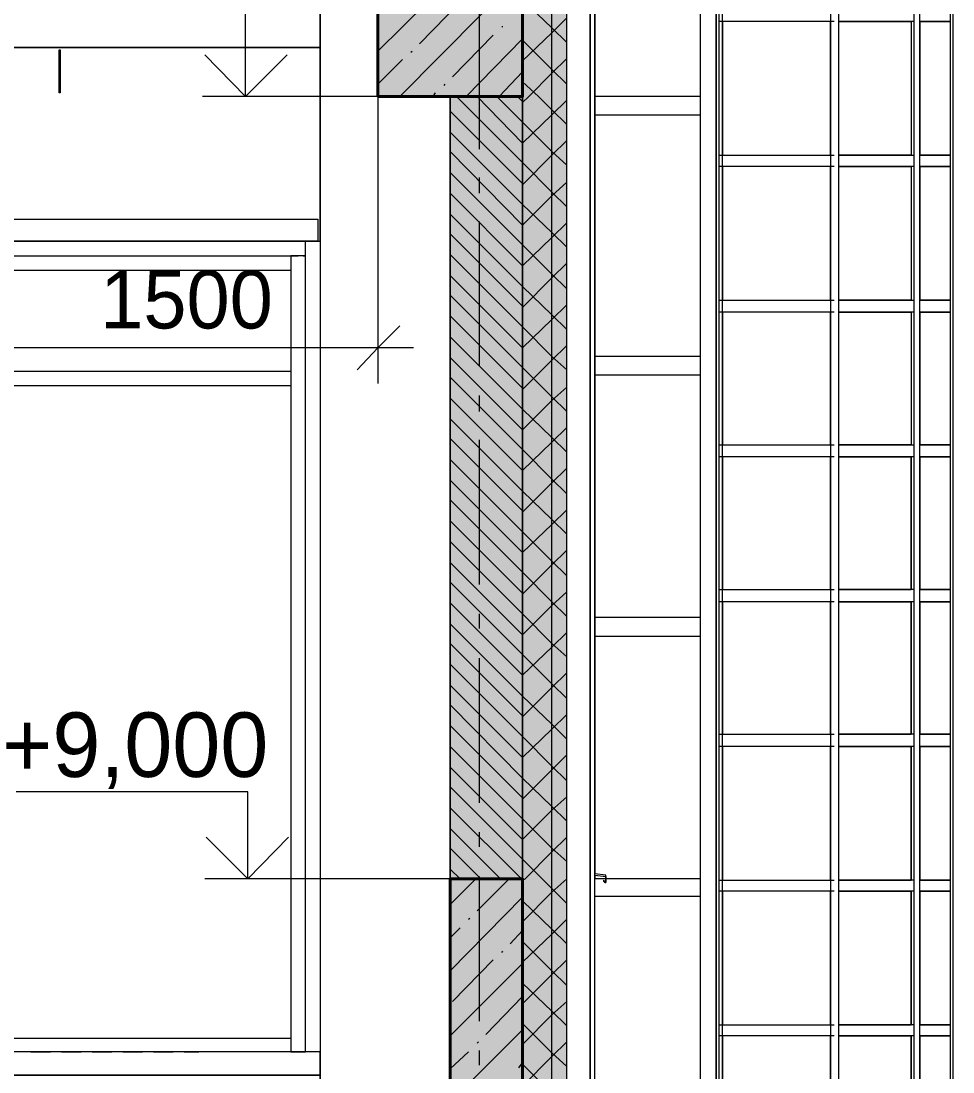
# Model space of a CAD drawing. Header units: millimetres. Extents: x -135211 to 49383, y -8033 to 228499.
# Drawn here: x -79130 to -75913, y 56987 to 60614 of the extents above; entities that cross this region are included whole.
import ezdxf

# ---------------------------------------------------------------- set-up
doc = ezdxf.new("R2010")
doc.units = ezdxf.units.MM
doc.layers.add('PDF _Геометрия', color=7, linetype='Continuous', true_color=0x1d1d1d)
doc.layers.add('PDF _Сплошная заливка', color=7, linetype='Continuous', true_color=0xffffff)
doc.layers.add('PDF _Текст', color=7, linetype='Continuous')

msp = doc.modelspace()

# ---------------------------------------------------------------- linework, layer by layer
at = {"layer": 'PDF _Геометрия', "color": 7, "lineweight": 9}
for points in [[(-76785.04246408159, 63960.57540164325), (-76730.01255610614, 63960.57540164325), (-76721.54641641761, 63960.57540164325), (-76721.54641641761, 54359.97299484752), (-76730.01255610614, 54359.97299484752), (-76785.04246408159, 54359.97299484752), (-76785.04246408159, 63295.98343609345)], [(-76708.84720688479, 56112.46391037373), (-76708.84720688479, 63960.57540164325)], [(-76336.33706058937, 63960.57540164325), (-76336.33706058937, 56112.46391037373)], [(-76306.70557167951, 56112.46391037373), (-76306.70557167951, 63960.57540164325)], [(-76048.48831117927, 63960.57540164325), (-76048.48831117927, 56112.46391037373)], [(-76027.32296195795, 56112.46391037373), (-76027.32296195795, 63960.57540164325)], [(-77297.2439152378, 54444.63439173285), (-77297.2439152378, 56154.79460881638), (-77297.2439152378, 57653.30133368662), (-77297.2439152378, 60353.99989432845), (-77297.2439152378, 62373.17421004343)], [(-77246.4470771066, 54444.63439173285), (-77246.4470771066, 56154.79460881638), (-77246.4470771066, 57653.30133368662), (-77246.4470771066, 60353.99989432845), (-77246.4470771066, 62373.17421004343)], [(-76785.04246408159, 61192.14772349316), (-77149.08647068849, 61192.14772349316), (-77149.08647068849, 60353.99989432845), (-77149.08647068849, 57670.23361306369), (-77149.08647068849, 58491.44916285133), (-76785.04246408159, 58491.44916285133)], [(-77775.58080763987, 59486.22057625389), (-79396.84655799383, 59486.22057625389), (-82897.59531920198, 59486.22057625389), (-83397.0975608254, 59486.22057625389), (-86097.79612146723, 59486.22057625389), (-86097.79612146723, 60933.93046299292), (-87244.95804926337, 60933.93046299292)], [(-82846.79848107079, 57056.43848564509), (-82846.79848107079, 59380.39383014723), (-82846.79848107079, 59778.30239550825), (-82846.79848107079, 59854.49765270505), (-82889.12917951345, 59854.49765270505), (-78097.2941158041, 59854.49765270505), (-78097.2941158041, 60523.32268809911), (-82897.59531920198, 60523.32268809911), (-78097.2941158041, 60523.32268809911), (-78097.2941158041, 60933.93046299292)], [(-77898.33983312361, 60933.93046299292), (-78097.2941158041, 60933.93046299292), (-78097.2941158041, 52857.23320013301), (-78148.09095393532, 52857.23320013301), (-78148.09095393532, 55181.18854463516), (-78148.09095393532, 55604.49552906178), (-78198.8877920665, 55604.49552906178), (-78198.8877920665, 55181.18854463516), (-78198.8877920665, 52857.23320013301)], [(-77546.99503604951, 60171.97789102501), (-77546.99503604951, 60671.48013264842)], [(-77534.29582651671, 60353.99989432845), (-77978.76816016466, 60353.99989432845), (-78355.51137630435, 60353.99989432845), (-78355.51137630435, 60654.54785327135), (-79155.56157687066, 60654.54785327135)], [(-75921.49621585128, 60612.21715482868), (-75921.49621585128, 60650.31478342709)], [(-76323.63785105658, 60612.21715482868), (-76721.54641641761, 60612.21715482868)], [(-76048.48831117927, 60612.21715482868), (-76065.42059055634, 60612.21715482868), (-76120.4504985318, 60612.21715482868), (-76183.94654619579, 60612.21715482868), (-76251.67566370405, 60612.21715482868), (-76306.70557167951, 60612.21715482868), (-76251.67566370405, 60612.21715482868), (-76183.94654619579, 60612.21715482868), (-76120.4504985318, 60612.21715482868), (-76065.42059055634, 60612.21715482868), (-76056.95445086781, 60612.21715482868), (-76056.95445086781, 60150.81254180367)], [(-76056.95445086781, 60612.21715482868), (-76056.95445086781, 60150.81254180367), (-76069.6536604006, 60150.81254180367), (-76128.91663822034, 60150.81254180367), (-76188.17961604006, 60150.81254180367), (-76255.9087335483, 60150.81254180367), (-76306.70557167951, 60150.81254180367), (-76255.9087335483, 60150.81254180367), (-76188.17961604006, 60150.81254180367), (-76128.91663822034, 60150.81254180367), (-76069.6536604006, 60150.81254180367), (-76056.95445086781, 60150.81254180367), (-76065.42059055634, 60150.81254180367), (-76120.4504985318, 60150.81254180367), (-76183.94654619579, 60150.81254180367), (-76251.67566370405, 60150.81254180367), (-76306.70557167951, 60150.81254180367), (-76251.67566370405, 60150.81254180367), (-76183.94654619579, 60150.81254180367), (-76120.4504985318, 60150.81254180367), (-76065.42059055634, 60150.81254180367), (-76048.48831117927, 60150.81254180367)], [(-76306.70557167951, 60150.81254180367), (-76306.70557167951, 60612.21715482868)], [(-76027.32296195795, 60612.21715482868), (-76027.32296195795, 60150.81254180367)], [(-78203.12086191076, 60353.99989432845), (-78503.66882085367, 60353.99989432845)], [(-77898.33983312361, 60353.99989432845), (-77898.33983312361, 59486.22057625389), (-77898.33983312361, 59363.46155077016)], [(-77648.5887123119, 57653.30133368662), (-77648.5887123119, 60353.99989432845)], [(-76785.04246408159, 60353.99989432845), (-77149.08647068849, 60353.99989432845)], [(-76785.04246408159, 59456.58908734401), (-77149.08647068849, 59456.58908734401), (-77149.08647068849, 60290.50384666445), (-76785.04246408159, 60290.50384666445)], [(-76721.54641641761, 60150.81254180367), (-76323.63785105658, 60150.81254180367)], [(-75921.49621585128, 60112.71491320528), (-75921.49621585128, 60150.81254180367)], [(-76323.63785105658, 60112.71491320528), (-76721.54641641761, 60112.71491320528)], [(-76048.48831117927, 60112.71491320528), (-76065.42059055634, 60112.71491320528), (-76120.4504985318, 60112.71491320528), (-76183.94654619579, 60112.71491320528), (-76251.67566370405, 60112.71491320528), (-76306.70557167951, 60112.71491320528), (-76251.67566370405, 60112.71491320528), (-76183.94654619579, 60112.71491320528), (-76120.4504985318, 60112.71491320528), (-76065.42059055634, 60112.71491320528), (-76056.95445086781, 60112.71491320528), (-76056.95445086781, 59651.31030018026)], [(-76056.95445086781, 60112.71491320528), (-76056.95445086781, 59651.31030018026), (-76069.6536604006, 59651.31030018026), (-76128.91663822034, 59651.31030018026), (-76188.17961604006, 59651.31030018026), (-76255.9087335483, 59651.31030018026), (-76306.70557167951, 59651.31030018026), (-76255.9087335483, 59651.31030018026), (-76188.17961604006, 59651.31030018026), (-76128.91663822034, 59651.31030018026), (-76069.6536604006, 59651.31030018026), (-76056.95445086781, 59651.31030018026), (-76065.42059055634, 59651.31030018026), (-76120.4504985318, 59651.31030018026), (-76183.94654619579, 59651.31030018026), (-76251.67566370405, 59651.31030018026), (-76306.70557167951, 59651.31030018026), (-76251.67566370405, 59651.31030018026), (-76183.94654619579, 59651.31030018026), (-76120.4504985318, 59651.31030018026), (-76065.42059055634, 59651.31030018026), (-76048.48831117927, 59651.31030018026)], [(-76306.70557167951, 59651.31030018026), (-76306.70557167951, 60112.71491320528)], [(-76027.32296195795, 60112.71491320528), (-76027.32296195795, 59651.31030018026)], [(-77546.99503604951, 60019.58737663143), (-77546.99503604951, 60074.61728460689)], [(-77546.99503604951, 59422.72452858989), (-77546.99503604951, 59922.2267702133)], [(-78173.4893730009, 59854.49765270505), (-80273.09201575693, 59854.49765270505), (-81547.24603888106, 59854.49765270505), (-82821.40006200518, 59854.49765270505), (-82846.79848107079, 59854.49765270505), (-82846.79848107079, 59803.70081457384), (-82821.40006200518, 59803.70081457384), (-81547.24603888106, 59803.70081457384), (-80273.09201575693, 59803.70081457384), (-78173.4893730009, 59803.70081457384)], [(-78156.55709362384, 59803.70081457384), (-78148.09095393532, 59803.70081457384)], [(-76721.54641641761, 59651.31030018026), (-76323.63785105658, 59651.31030018026)], [(-75921.49621585128, 59608.9796017376), (-75921.49621585128, 59651.31030018026)], [(-76323.63785105658, 59608.9796017376), (-76721.54641641761, 59608.9796017376)], [(-76048.48831117927, 59608.9796017376), (-76065.42059055634, 59608.9796017376), (-76120.4504985318, 59608.9796017376), (-76183.94654619579, 59608.9796017376), (-76251.67566370405, 59608.9796017376), (-76306.70557167951, 59608.9796017376), (-76251.67566370405, 59608.9796017376), (-76183.94654619579, 59608.9796017376), (-76120.4504985318, 59608.9796017376), (-76065.42059055634, 59608.9796017376), (-76056.95445086781, 59608.9796017376), (-76056.95445086781, 59151.80805855686)], [(-76056.95445086781, 59608.9796017376), (-76056.95445086781, 59151.80805855686), (-76069.6536604006, 59151.80805855686), (-76128.91663822034, 59151.80805855686), (-76188.17961604006, 59151.80805855686), (-76255.9087335483, 59151.80805855686), (-76306.70557167951, 59151.80805855686), (-76255.9087335483, 59151.80805855686), (-76188.17961604006, 59151.80805855686), (-76128.91663822034, 59151.80805855686), (-76069.6536604006, 59151.80805855686), (-76056.95445086781, 59151.80805855686), (-76065.42059055634, 59151.80805855686), (-76120.4504985318, 59151.80805855686), (-76183.94654619579, 59151.80805855686), (-76251.67566370405, 59151.80805855686), (-76306.70557167951, 59151.80805855686), (-76251.67566370405, 59151.80805855686), (-76183.94654619579, 59151.80805855686), (-76120.4504985318, 59151.80805855686), (-76065.42059055634, 59151.80805855686), (-76048.48831117927, 59151.80805855686)], [(-76306.70557167951, 59151.80805855686), (-76306.70557167951, 59608.9796017376)], [(-76027.32296195795, 59608.9796017376), (-76027.32296195795, 59151.80805855686)], [(-76785.04246408159, 58554.94521051531), (-77149.08647068849, 58554.94521051531), (-77149.08647068849, 59393.09303968002), (-76785.04246408159, 59393.09303968002)], [(-77546.99503604951, 59266.10094435204), (-77546.99503604951, 59321.1308523275)], [(-77546.99503604951, 58669.2380963105), (-77546.99503604951, 59168.74033793392)], [(-76721.54641641761, 59151.80805855686), (-76323.63785105658, 59151.80805855686)], [(-75921.49621585128, 59109.47736011419), (-75921.49621585128, 59151.80805855686)], [(-76323.63785105658, 59109.47736011419), (-76721.54641641761, 59109.47736011419)], [(-76048.48831117927, 59109.47736011419), (-76065.42059055634, 59109.47736011419), (-76120.4504985318, 59109.47736011419), (-76183.94654619579, 59109.47736011419), (-76251.67566370405, 59109.47736011419), (-76306.70557167951, 59109.47736011419), (-76251.67566370405, 59109.47736011419), (-76183.94654619579, 59109.47736011419), (-76120.4504985318, 59109.47736011419), (-76065.42059055634, 59109.47736011419), (-76056.95445086781, 59109.47736011419), (-76056.95445086781, 58652.30581693345), (-76056.95445086781, 59109.47736011419)], [(-76048.48831117927, 58652.30581693345), (-76065.42059055634, 58652.30581693345), (-76120.4504985318, 58652.30581693345), (-76183.94654619579, 58652.30581693345), (-76251.67566370405, 58652.30581693345), (-76306.70557167951, 58652.30581693345), (-76306.70557167951, 59109.47736011419)], [(-76027.32296195795, 59109.47736011419), (-76027.32296195795, 58652.30581693345)], [(-76721.54641641761, 58652.30581693345), (-76323.63785105658, 58652.30581693345)], [(-76056.95445086781, 58652.30581693345), (-76069.6536604006, 58652.30581693345), (-76128.91663822034, 58652.30581693345), (-76188.17961604006, 58652.30581693345), (-76255.9087335483, 58652.30581693345), (-76306.70557167951, 58652.30581693345)], [(-75921.49621585128, 58609.97511849077), (-75921.49621585128, 58652.30581693345)], [(-76323.63785105658, 58609.97511849077), (-76721.54641641761, 58609.97511849077)], [(-76048.48831117927, 58152.80357531003), (-76065.42059055634, 58152.80357531003), (-76120.4504985318, 58152.80357531003), (-76183.94654619579, 58152.80357531003), (-76251.67566370405, 58152.80357531003), (-76306.70557167951, 58152.80357531003), (-76306.70557167951, 58609.97511849077), (-76255.9087335483, 58609.97511849077), (-76188.17961604006, 58609.97511849077), (-76128.91663822034, 58609.97511849077), (-76069.6536604006, 58609.97511849077), (-76056.95445086781, 58609.97511849077), (-76056.95445086781, 58152.80357531003), (-76056.95445086781, 58609.97511849077), (-76069.6536604006, 58609.97511849077), (-76128.91663822034, 58609.97511849077), (-76188.17961604006, 58609.97511849077), (-76255.9087335483, 58609.97511849077), (-76306.70557167951, 58609.97511849077), (-76251.67566370405, 58609.97511849077), (-76183.94654619579, 58609.97511849077), (-76120.4504985318, 58609.97511849077), (-76065.42059055634, 58609.97511849077), (-76056.95445086781, 58609.97511849077)], [(-76048.48831117927, 58609.97511849077), (-76065.42059055634, 58609.97511849077), (-76120.4504985318, 58609.97511849077), (-76183.94654619579, 58609.97511849077), (-76251.67566370405, 58609.97511849077), (-76306.70557167951, 58609.97511849077)], [(-76027.32296195795, 58609.97511849077), (-76027.32296195795, 58152.80357531003)], [(-77546.99503604951, 58516.84758191692), (-77546.99503604951, 58567.64442004811)], [(-77546.99503604951, 57915.75166403112), (-77546.99503604951, 58415.25390565453)], [(-76721.54641641761, 58152.80357531003), (-76323.63785105658, 58152.80357531003)], [(-76056.95445086781, 58152.80357531003), (-76069.6536604006, 58152.80357531003), (-76128.91663822034, 58152.80357531003), (-76188.17961604006, 58152.80357531003), (-76255.9087335483, 58152.80357531003), (-76306.70557167951, 58152.80357531003)], [(-75921.49621585128, 58110.47287686736), (-75921.49621585128, 58152.80357531003)], [(-76323.63785105658, 58110.47287686736), (-76721.54641641761, 58110.47287686736)], [(-76048.48831117927, 57649.06826384235), (-76065.42059055634, 57649.06826384235), (-76120.4504985318, 57649.06826384235), (-76183.94654619579, 57649.06826384235), (-76251.67566370405, 57649.06826384235), (-76306.70557167951, 57649.06826384235), (-76306.70557167951, 58110.47287686736), (-76255.9087335483, 58110.47287686736), (-76188.17961604006, 58110.47287686736), (-76128.91663822034, 58110.47287686736), (-76069.6536604006, 58110.47287686736), (-76056.95445086781, 58110.47287686736), (-76056.95445086781, 57649.06826384235), (-76056.95445086781, 58110.47287686736), (-76069.6536604006, 58110.47287686736), (-76128.91663822034, 58110.47287686736), (-76188.17961604006, 58110.47287686736), (-76255.9087335483, 58110.47287686736), (-76306.70557167951, 58110.47287686736), (-76251.67566370405, 58110.47287686736), (-76183.94654619579, 58110.47287686736), (-76120.4504985318, 58110.47287686736), (-76065.42059055634, 58110.47287686736), (-76056.95445086781, 58110.47287686736)], [(-76048.48831117927, 58110.47287686736), (-76065.42059055634, 58110.47287686736), (-76120.4504985318, 58110.47287686736), (-76183.94654619579, 58110.47287686736), (-76251.67566370405, 58110.47287686736), (-76306.70557167951, 58110.47287686736)], [(-76027.32296195795, 58110.47287686736), (-76027.32296195795, 57649.06826384235)], [(-77538.52889636098, 57653.30133368662), (-78211.5870015993, 57653.30133368662), (-78347.04523661581, 57653.30133368662), (-78347.04523661581, 57953.84929262952), (-79147.09543718213, 57953.84929262952)], [(-77546.99503604951, 57763.36114963753), (-77546.99503604951, 57814.15798776874)], [(-78194.65472222223, 57653.30133368662), (-78495.20268116513, 57653.30133368662)], [(-77546.99503604951, 57162.26523175174), (-77546.99503604951, 57661.76747337516)], [(-77149.08647068849, 57666.00054321942), (-77110.9888420901, 57661.76747337516), (-77110.9888420901, 57640.60212415382), (-77110.9888420901, 57666.00054321942), (-77149.08647068849, 57670.23361306369)], [(-76785.04246408159, 57653.30133368662), (-77110.9888420901, 57653.30133368662), (-77149.08647068849, 57653.30133368662)], [(-76721.54641641761, 57649.06826384235), (-76323.63785105658, 57649.06826384235)], [(-76056.95445086781, 57649.06826384235), (-76069.6536604006, 57649.06826384235), (-76128.91663822034, 57649.06826384235), (-76188.17961604006, 57649.06826384235), (-76255.9087335483, 57649.06826384235), (-76306.70557167951, 57649.06826384235)], [(-75921.49621585128, 57610.97063524396), (-75921.49621585128, 57649.06826384235)], [(-76323.63785105658, 57610.97063524396), (-76721.54641641761, 57610.97063524396)], [(-76048.48831117927, 57149.56602221895), (-76065.42059055634, 57149.56602221895), (-76120.4504985318, 57149.56602221895), (-76183.94654619579, 57149.56602221895), (-76251.67566370405, 57149.56602221895), (-76306.70557167951, 57149.56602221895), (-76306.70557167951, 57610.97063524396), (-76255.9087335483, 57610.97063524396), (-76188.17961604006, 57610.97063524396), (-76128.91663822034, 57610.97063524396), (-76069.6536604006, 57610.97063524396), (-76056.95445086781, 57610.97063524396), (-76056.95445086781, 57149.56602221895), (-76056.95445086781, 57610.97063524396), (-76069.6536604006, 57610.97063524396), (-76128.91663822034, 57610.97063524396), (-76188.17961604006, 57610.97063524396), (-76255.9087335483, 57610.97063524396), (-76306.70557167951, 57610.97063524396), (-76251.67566370405, 57610.97063524396), (-76183.94654619579, 57610.97063524396), (-76120.4504985318, 57610.97063524396), (-76065.42059055634, 57610.97063524396), (-76056.95445086781, 57610.97063524396)], [(-76048.48831117927, 57610.97063524396), (-76065.42059055634, 57610.97063524396), (-76120.4504985318, 57610.97063524396), (-76183.94654619579, 57610.97063524396), (-76251.67566370405, 57610.97063524396), (-76306.70557167951, 57610.97063524396)], [(-76027.32296195795, 57610.97063524396), (-76027.32296195795, 57149.56602221895)], [(-76785.04246408159, 56755.89052670219), (-77149.08647068849, 56755.89052670219), (-77149.08647068849, 57594.03835586689), (-76785.04246408159, 57594.03835586689)], [(-76721.54641641761, 57149.56602221895), (-76323.63785105658, 57149.56602221895)], [(-76056.95445086781, 57149.56602221895), (-76069.6536604006, 57149.56602221895), (-76128.91663822034, 57149.56602221895), (-76188.17961604006, 57149.56602221895), (-76255.9087335483, 57149.56602221895), (-76306.70557167951, 57149.56602221895)], [(-75921.49621585128, 57111.46839362055), (-75921.49621585128, 57149.56602221895)], [(-76323.63785105658, 57111.46839362055), (-76721.54641641761, 57111.46839362055)], [(-76048.48831117927, 56650.06378059553), (-76065.42059055634, 56650.06378059553), (-76120.4504985318, 56650.06378059553), (-76183.94654619579, 56650.06378059553), (-76251.67566370405, 56650.06378059553), (-76306.70557167951, 56650.06378059553), (-76306.70557167951, 57111.46839362055), (-76255.9087335483, 57111.46839362055), (-76188.17961604006, 57111.46839362055), (-76128.91663822034, 57111.46839362055), (-76069.6536604006, 57111.46839362055), (-76056.95445086781, 57111.46839362055), (-76056.95445086781, 56650.06378059553), (-76056.95445086781, 57111.46839362055), (-76069.6536604006, 57111.46839362055), (-76128.91663822034, 57111.46839362055), (-76188.17961604006, 57111.46839362055), (-76255.9087335483, 57111.46839362055), (-76306.70557167951, 57111.46839362055), (-76251.67566370405, 57111.46839362055), (-76183.94654619579, 57111.46839362055), (-76120.4504985318, 57111.46839362055), (-76065.42059055634, 57111.46839362055), (-76056.95445086781, 57111.46839362055)], [(-76048.48831117927, 57111.46839362055), (-76065.42059055634, 57111.46839362055), (-76120.4504985318, 57111.46839362055), (-76183.94654619579, 57111.46839362055), (-76251.67566370405, 57111.46839362055), (-76306.70557167951, 57111.46839362055)], [(-76027.32296195795, 57111.46839362055), (-76027.32296195795, 56650.06378059553)], [(-82910.29452873478, 56976.01015860403), (-82884.89610966918, 56976.01015860403), (-82880.66303982491, 56967.54401891549), (-82897.59531920198, 56967.54401891549), (-82897.59531920198, 52857.23320013301), (-82897.59531920198, 56836.31885374324), (-82897.59531920198, 56324.11740258704), (-78097.2941158041, 56324.11740258704), (-78097.2941158041, 56976.01015860403), (-82876.42996998064, 56976.01015860403), (-78097.2941158041, 56976.01015860403), (-78097.2941158041, 57056.43848564509), (-82880.66303982491, 57056.43848564509), (-82829.86620169372, 57056.43848564509)], [(-79096.29859905093, 57056.43848564509), (-79028.56948154268, 57056.43848564509)], [(-78990.47185294429, 57056.43848564509), (-78922.74273543601, 57056.43848564509)], [(-78884.64510683762, 57056.43848564509), (-78816.91598932937, 57056.43848564509)], [(-78778.81836073098, 57056.43848564509), (-78711.08924322271, 57056.43848564509)], [(-78672.99161462432, 57056.43848564509), (-78605.26249711605, 57056.43848564509)], [(-78567.16486851766, 57056.43848564509), (-78516.36803038647, 57056.43848564509)], [(-77546.99503604951, 57009.87471735816), (-77546.99503604951, 57060.67155548935)]]:
    msp.add_lwpolyline(points, dxfattribs=at)
for points in [[(-76730.01255610614, 63960.57540164325), (-76730.01255610614, 54359.97299484752)], [(-75921.49621585128, 63960.57540164325), (-75913.03007616274, 63960.57540164325), (-75913.03007616274, 56112.46391037373), (-75921.49621585128, 56112.46391037373)], [(-75913.03007616274, 63960.57540164325), (-75913.03007616274, 56112.46391037373), (-75921.49621585128, 56112.46391037373), (-75921.49621585128, 63960.57540164325)], [(-77166.01875006554, 62474.76788630582), (-77166.01875006554, 54444.63439173285), (-77149.08647068849, 54444.63439173285), (-77149.08647068849, 62474.76788630582)], [(-77398.8375915002, 57653.30133368662), (-77398.8375915002, 56154.79460881638), (-77398.8375915002, 54656.28788394616), (-77398.8375915002, 56154.79460881638), (-77648.5887123119, 56154.79460881638), (-77648.5887123119, 54656.28788394616), (-77398.8375915002, 54656.28788394616), (-77398.8375915002, 54444.63439173285), (-77297.2439152378, 54444.63439173285), (-77246.4470771066, 54444.63439173285), (-77166.01875006554, 54444.63439173285), (-77166.01875006554, 56154.79460881638), (-77166.01875006554, 57653.30133368662), (-77166.01875006554, 60353.99989432845), (-77166.01875006554, 62373.17421004343), (-77246.4470771066, 62373.17421004343), (-77297.2439152378, 62373.17421004343), (-77398.8375915002, 62373.17421004343), (-77398.8375915002, 60353.99989432845)], [(-76708.84720688479, 60612.21715482868), (-76708.84720688479, 60150.81254180367), (-76336.33706058937, 60150.81254180367), (-76336.33706058937, 60612.21715482868)], [(-76306.70557167951, 60612.21715482868), (-76255.9087335483, 60612.21715482868), (-76188.17961604006, 60612.21715482868), (-76128.91663822034, 60612.21715482868), (-76069.6536604006, 60612.21715482868), (-76056.95445086781, 60612.21715482868), (-76069.6536604006, 60612.21715482868), (-76128.91663822034, 60612.21715482868), (-76188.17961604006, 60612.21715482868), (-76255.9087335483, 60612.21715482868)], [(-76027.32296195795, 60612.21715482868), (-76023.08989211367, 60612.21715482868), (-75984.99226351528, 60612.21715482868), (-75955.36077460542, 60612.21715482868), (-75938.42849522835, 60612.21715482868), (-75934.1954253841, 60612.21715482868), (-75938.42849522835, 60612.21715482868), (-75955.36077460542, 60612.21715482868), (-75984.99226351528, 60612.21715482868), (-76023.08989211367, 60612.21715482868)], [(-76027.32296195795, 60612.21715482868), (-76014.62375242515, 60612.21715482868), (-75976.52612382674, 60612.21715482868), (-75946.89463491688, 60612.21715482868), (-75929.96235553981, 60612.21715482868), (-75921.49621585128, 60612.21715482868), (-75929.96235553981, 60612.21715482868), (-75946.89463491688, 60612.21715482868), (-75976.52612382674, 60612.21715482868), (-76014.62375242515, 60612.21715482868)], [(-78994.70492278854, 60366.69910386125), (-78998.93799263281, 60366.69910386125), (-78998.93799263281, 60514.85654841057), (-78994.70492278854, 60514.85654841057)], [(-77398.8375915002, 60353.99989432845), (-77648.5887123119, 60353.99989432845), (-77648.5887123119, 57653.30133368662), (-77398.8375915002, 57653.30133368662)], [(-76027.32296195795, 60150.81254180367), (-76014.62375242515, 60150.81254180367), (-75976.52612382674, 60150.81254180367), (-75946.89463491688, 60150.81254180367), (-75929.96235553981, 60150.81254180367), (-75921.49621585128, 60150.81254180367), (-75929.96235553981, 60150.81254180367), (-75946.89463491688, 60150.81254180367), (-75976.52612382674, 60150.81254180367), (-76014.62375242515, 60150.81254180367)], [(-76027.32296195795, 60150.81254180367), (-76023.08989211367, 60150.81254180367), (-75984.99226351528, 60150.81254180367), (-75955.36077460542, 60150.81254180367), (-75938.42849522835, 60150.81254180367), (-75934.1954253841, 60150.81254180367), (-75938.42849522835, 60150.81254180367), (-75955.36077460542, 60150.81254180367), (-75984.99226351528, 60150.81254180367), (-76023.08989211367, 60150.81254180367)], [(-76708.84720688479, 60112.71491320528), (-76708.84720688479, 59651.31030018026), (-76336.33706058937, 59651.31030018026), (-76336.33706058937, 60112.71491320528)], [(-76306.70557167951, 60112.71491320528), (-76255.9087335483, 60112.71491320528), (-76188.17961604006, 60112.71491320528), (-76128.91663822034, 60112.71491320528), (-76069.6536604006, 60112.71491320528), (-76056.95445086781, 60112.71491320528), (-76069.6536604006, 60112.71491320528), (-76128.91663822034, 60112.71491320528), (-76188.17961604006, 60112.71491320528), (-76255.9087335483, 60112.71491320528)], [(-76027.32296195795, 60112.71491320528), (-76023.08989211367, 60112.71491320528), (-75984.99226351528, 60112.71491320528), (-75955.36077460542, 60112.71491320528), (-75938.42849522835, 60112.71491320528), (-75934.1954253841, 60112.71491320528), (-75938.42849522835, 60112.71491320528), (-75955.36077460542, 60112.71491320528), (-75984.99226351528, 60112.71491320528), (-76023.08989211367, 60112.71491320528)], [(-76027.32296195795, 60112.71491320528), (-76014.62375242515, 60112.71491320528), (-75976.52612382674, 60112.71491320528), (-75946.89463491688, 60112.71491320528), (-75929.96235553981, 60112.71491320528), (-75921.49621585128, 60112.71491320528), (-75929.96235553981, 60112.71491320528), (-75946.89463491688, 60112.71491320528), (-75976.52612382674, 60112.71491320528), (-76014.62375242515, 60112.71491320528)], [(-82884.89610966918, 59930.69290990184), (-78105.76025549264, 59930.69290990184), (-78105.76025549264, 59854.49765270505), (-82884.89610966918, 59854.49765270505)], [(-78148.09095393532, 59380.39383014723), (-78148.09095393532, 59778.30239550825), (-78148.09095393532, 59854.49765270505), (-78097.2941158041, 59854.49765270505), (-78097.2941158041, 59778.30239550825), (-78097.2941158041, 59380.39383014723), (-78097.2941158041, 57056.43848564509), (-78148.09095393532, 57056.43848564509), (-78148.09095393532, 59380.39383014723), (-78148.09095393532, 59803.70081457384), (-78198.8877920665, 59803.70081457384), (-78198.8877920665, 59380.39383014723), (-78198.8877920665, 57056.43848564509), (-78148.09095393532, 57056.43848564509)], [(-78198.8877920665, 59752.90397644265), (-80247.69359669134, 59752.90397644265), (-80247.69359669134, 59803.70081457384), (-78198.8877920665, 59803.70081457384)], [(-76027.32296195795, 59651.31030018026), (-76014.62375242515, 59651.31030018026), (-75976.52612382674, 59651.31030018026), (-75946.89463491688, 59651.31030018026), (-75929.96235553981, 59651.31030018026), (-75921.49621585128, 59651.31030018026), (-75929.96235553981, 59651.31030018026), (-75946.89463491688, 59651.31030018026), (-75976.52612382674, 59651.31030018026), (-76014.62375242515, 59651.31030018026)], [(-76027.32296195795, 59651.31030018026), (-76023.08989211367, 59651.31030018026), (-75984.99226351528, 59651.31030018026), (-75955.36077460542, 59651.31030018026), (-75938.42849522835, 59651.31030018026), (-75934.1954253841, 59651.31030018026), (-75938.42849522835, 59651.31030018026), (-75955.36077460542, 59651.31030018026), (-75984.99226351528, 59651.31030018026), (-76023.08989211367, 59651.31030018026)], [(-76708.84720688479, 59608.9796017376), (-76708.84720688479, 59151.80805855686), (-76336.33706058937, 59151.80805855686), (-76336.33706058937, 59608.9796017376)], [(-76306.70557167951, 59608.9796017376), (-76255.9087335483, 59608.9796017376), (-76188.17961604006, 59608.9796017376), (-76128.91663822034, 59608.9796017376), (-76069.6536604006, 59608.9796017376), (-76056.95445086781, 59608.9796017376), (-76069.6536604006, 59608.9796017376), (-76128.91663822034, 59608.9796017376), (-76188.17961604006, 59608.9796017376), (-76255.9087335483, 59608.9796017376)], [(-76027.32296195795, 59608.9796017376), (-76023.08989211367, 59608.9796017376), (-75984.99226351528, 59608.9796017376), (-75955.36077460542, 59608.9796017376), (-75938.42849522835, 59608.9796017376), (-75934.1954253841, 59608.9796017376), (-75938.42849522835, 59608.9796017376), (-75955.36077460542, 59608.9796017376), (-75984.99226351528, 59608.9796017376), (-76023.08989211367, 59608.9796017376)], [(-76027.32296195795, 59608.9796017376), (-76014.62375242515, 59608.9796017376), (-75976.52612382674, 59608.9796017376), (-75946.89463491688, 59608.9796017376), (-75929.96235553981, 59608.9796017376), (-75921.49621585128, 59608.9796017376), (-75929.96235553981, 59608.9796017376), (-75946.89463491688, 59608.9796017376), (-75976.52612382674, 59608.9796017376), (-76014.62375242515, 59608.9796017376)], [(-78198.8877920665, 59354.99541108163), (-80247.69359669134, 59354.99541108163), (-80247.69359669134, 59405.79224921282), (-78198.8877920665, 59405.79224921282)], [(-76027.32296195795, 59151.80805855686), (-76014.62375242515, 59151.80805855686), (-75976.52612382674, 59151.80805855686), (-75946.89463491688, 59151.80805855686), (-75929.96235553981, 59151.80805855686), (-75921.49621585128, 59151.80805855686), (-75929.96235553981, 59151.80805855686), (-75946.89463491688, 59151.80805855686), (-75976.52612382674, 59151.80805855686), (-76014.62375242515, 59151.80805855686)], [(-76027.32296195795, 59151.80805855686), (-76023.08989211367, 59151.80805855686), (-75984.99226351528, 59151.80805855686), (-75955.36077460542, 59151.80805855686), (-75938.42849522835, 59151.80805855686), (-75934.1954253841, 59151.80805855686), (-75938.42849522835, 59151.80805855686), (-75955.36077460542, 59151.80805855686), (-75984.99226351528, 59151.80805855686), (-76023.08989211367, 59151.80805855686)], [(-76336.33706058937, 58652.30581693345), (-76336.33706058937, 59109.47736011419), (-76708.84720688479, 59109.47736011419), (-76708.84720688479, 58652.30581693345)], [(-76306.70557167951, 59109.47736011419), (-76255.9087335483, 59109.47736011419), (-76188.17961604006, 59109.47736011419), (-76128.91663822034, 59109.47736011419), (-76069.6536604006, 59109.47736011419), (-76056.95445086781, 59109.47736011419), (-76069.6536604006, 59109.47736011419), (-76128.91663822034, 59109.47736011419), (-76188.17961604006, 59109.47736011419), (-76255.9087335483, 59109.47736011419)], [(-76027.32296195795, 59109.47736011419), (-76023.08989211367, 59109.47736011419), (-75984.99226351528, 59109.47736011419), (-75955.36077460542, 59109.47736011419), (-75938.42849522835, 59109.47736011419), (-75934.1954253841, 59109.47736011419), (-75938.42849522835, 59109.47736011419), (-75955.36077460542, 59109.47736011419), (-75984.99226351528, 59109.47736011419), (-76023.08989211367, 59109.47736011419)], [(-76027.32296195795, 59109.47736011419), (-76014.62375242515, 59109.47736011419), (-75976.52612382674, 59109.47736011419), (-75946.89463491688, 59109.47736011419), (-75929.96235553981, 59109.47736011419), (-75921.49621585128, 59109.47736011419), (-75929.96235553981, 59109.47736011419), (-75946.89463491688, 59109.47736011419), (-75976.52612382674, 59109.47736011419), (-76014.62375242515, 59109.47736011419)], [(-76056.95445086781, 58652.30581693345), (-76065.42059055634, 58652.30581693345), (-76120.4504985318, 58652.30581693345), (-76183.94654619579, 58652.30581693345), (-76251.67566370405, 58652.30581693345), (-76306.70557167951, 58652.30581693345), (-76255.9087335483, 58652.30581693345), (-76188.17961604006, 58652.30581693345), (-76128.91663822034, 58652.30581693345), (-76069.6536604006, 58652.30581693345)], [(-76027.32296195795, 58652.30581693345), (-76014.62375242515, 58652.30581693345), (-75976.52612382674, 58652.30581693345), (-75946.89463491688, 58652.30581693345), (-75929.96235553981, 58652.30581693345), (-75921.49621585128, 58652.30581693345), (-75929.96235553981, 58652.30581693345), (-75946.89463491688, 58652.30581693345), (-75976.52612382674, 58652.30581693345), (-76014.62375242515, 58652.30581693345)], [(-76027.32296195795, 58652.30581693345), (-76023.08989211367, 58652.30581693345), (-75984.99226351528, 58652.30581693345), (-75955.36077460542, 58652.30581693345), (-75938.42849522835, 58652.30581693345), (-75934.1954253841, 58652.30581693345), (-75938.42849522835, 58652.30581693345), (-75955.36077460542, 58652.30581693345), (-75984.99226351528, 58652.30581693345), (-76023.08989211367, 58652.30581693345)], [(-76336.33706058937, 58152.80357531003), (-76336.33706058937, 58609.97511849077), (-76708.84720688479, 58609.97511849077), (-76708.84720688479, 58152.80357531003)], [(-76027.32296195795, 58609.97511849077), (-76023.08989211367, 58609.97511849077), (-75984.99226351528, 58609.97511849077), (-75955.36077460542, 58609.97511849077), (-75938.42849522835, 58609.97511849077), (-75934.1954253841, 58609.97511849077), (-75938.42849522835, 58609.97511849077), (-75955.36077460542, 58609.97511849077), (-75984.99226351528, 58609.97511849077), (-76023.08989211367, 58609.97511849077)], [(-76027.32296195795, 58609.97511849077), (-76014.62375242515, 58609.97511849077), (-75976.52612382674, 58609.97511849077), (-75946.89463491688, 58609.97511849077), (-75929.96235553981, 58609.97511849077), (-75921.49621585128, 58609.97511849077), (-75929.96235553981, 58609.97511849077), (-75946.89463491688, 58609.97511849077), (-75976.52612382674, 58609.97511849077), (-76014.62375242515, 58609.97511849077)], [(-76056.95445086781, 58152.80357531003), (-76065.42059055634, 58152.80357531003), (-76120.4504985318, 58152.80357531003), (-76183.94654619579, 58152.80357531003), (-76251.67566370405, 58152.80357531003), (-76306.70557167951, 58152.80357531003), (-76255.9087335483, 58152.80357531003), (-76188.17961604006, 58152.80357531003), (-76128.91663822034, 58152.80357531003), (-76069.6536604006, 58152.80357531003)], [(-76027.32296195795, 58152.80357531003), (-76014.62375242515, 58152.80357531003), (-75976.52612382674, 58152.80357531003), (-75946.89463491688, 58152.80357531003), (-75929.96235553981, 58152.80357531003), (-75921.49621585128, 58152.80357531003), (-75929.96235553981, 58152.80357531003), (-75946.89463491688, 58152.80357531003), (-75976.52612382674, 58152.80357531003), (-76014.62375242515, 58152.80357531003)], [(-76027.32296195795, 58152.80357531003), (-76023.08989211367, 58152.80357531003), (-75984.99226351528, 58152.80357531003), (-75955.36077460542, 58152.80357531003), (-75938.42849522835, 58152.80357531003), (-75934.1954253841, 58152.80357531003), (-75938.42849522835, 58152.80357531003), (-75955.36077460542, 58152.80357531003), (-75984.99226351528, 58152.80357531003), (-76023.08989211367, 58152.80357531003)], [(-76336.33706058937, 57649.06826384235), (-76336.33706058937, 58110.47287686736), (-76708.84720688479, 58110.47287686736), (-76708.84720688479, 57649.06826384235)], [(-76027.32296195795, 58110.47287686736), (-76023.08989211367, 58110.47287686736), (-75984.99226351528, 58110.47287686736), (-75955.36077460542, 58110.47287686736), (-75938.42849522835, 58110.47287686736), (-75934.1954253841, 58110.47287686736), (-75938.42849522835, 58110.47287686736), (-75955.36077460542, 58110.47287686736), (-75984.99226351528, 58110.47287686736), (-76023.08989211367, 58110.47287686736)], [(-76027.32296195795, 58110.47287686736), (-76014.62375242515, 58110.47287686736), (-75976.52612382674, 58110.47287686736), (-75946.89463491688, 58110.47287686736), (-75929.96235553981, 58110.47287686736), (-75921.49621585128, 58110.47287686736), (-75929.96235553981, 58110.47287686736), (-75946.89463491688, 58110.47287686736), (-75976.52612382674, 58110.47287686736), (-76014.62375242515, 58110.47287686736)], [(-77149.08647068849, 57653.30133368662), (-77149.08647068849, 57666.00054321942)], [(-77119.45498177863, 57649.06826384235), (-77119.45498177863, 57644.83519399809), (-77115.22191193435, 57640.60212415382), (-77110.9888420901, 57640.60212415382)], [(-76056.95445086781, 57649.06826384235), (-76065.42059055634, 57649.06826384235), (-76120.4504985318, 57649.06826384235), (-76183.94654619579, 57649.06826384235), (-76251.67566370405, 57649.06826384235), (-76306.70557167951, 57649.06826384235), (-76255.9087335483, 57649.06826384235), (-76188.17961604006, 57649.06826384235), (-76128.91663822034, 57649.06826384235), (-76069.6536604006, 57649.06826384235)], [(-76027.32296195795, 57649.06826384235), (-76014.62375242515, 57649.06826384235), (-75976.52612382674, 57649.06826384235), (-75946.89463491688, 57649.06826384235), (-75929.96235553981, 57649.06826384235), (-75921.49621585128, 57649.06826384235), (-75929.96235553981, 57649.06826384235), (-75946.89463491688, 57649.06826384235), (-75976.52612382674, 57649.06826384235), (-76014.62375242515, 57649.06826384235)], [(-76027.32296195795, 57649.06826384235), (-76023.08989211367, 57649.06826384235), (-75984.99226351528, 57649.06826384235), (-75955.36077460542, 57649.06826384235), (-75938.42849522835, 57649.06826384235), (-75934.1954253841, 57649.06826384235), (-75938.42849522835, 57649.06826384235), (-75955.36077460542, 57649.06826384235), (-75984.99226351528, 57649.06826384235), (-76023.08989211367, 57649.06826384235)], [(-76336.33706058937, 57149.56602221895), (-76336.33706058937, 57610.97063524396), (-76708.84720688479, 57610.97063524396), (-76708.84720688479, 57149.56602221895)], [(-76027.32296195795, 57610.97063524396), (-76023.08989211367, 57610.97063524396), (-75984.99226351528, 57610.97063524396), (-75955.36077460542, 57610.97063524396), (-75938.42849522835, 57610.97063524396), (-75934.1954253841, 57610.97063524396), (-75938.42849522835, 57610.97063524396), (-75955.36077460542, 57610.97063524396), (-75984.99226351528, 57610.97063524396), (-76023.08989211367, 57610.97063524396)], [(-76027.32296195795, 57610.97063524396), (-76014.62375242515, 57610.97063524396), (-75976.52612382674, 57610.97063524396), (-75946.89463491688, 57610.97063524396), (-75929.96235553981, 57610.97063524396), (-75921.49621585128, 57610.97063524396), (-75929.96235553981, 57610.97063524396), (-75946.89463491688, 57610.97063524396), (-75976.52612382674, 57610.97063524396), (-76014.62375242515, 57610.97063524396)], [(-76056.95445086781, 57149.56602221895), (-76065.42059055634, 57149.56602221895), (-76120.4504985318, 57149.56602221895), (-76183.94654619579, 57149.56602221895), (-76251.67566370405, 57149.56602221895), (-76306.70557167951, 57149.56602221895), (-76255.9087335483, 57149.56602221895), (-76188.17961604006, 57149.56602221895), (-76128.91663822034, 57149.56602221895), (-76069.6536604006, 57149.56602221895)], [(-76027.32296195795, 57149.56602221895), (-76014.62375242515, 57149.56602221895), (-75976.52612382674, 57149.56602221895), (-75946.89463491688, 57149.56602221895), (-75929.96235553981, 57149.56602221895), (-75921.49621585128, 57149.56602221895), (-75929.96235553981, 57149.56602221895), (-75946.89463491688, 57149.56602221895), (-75976.52612382674, 57149.56602221895), (-76014.62375242515, 57149.56602221895)], [(-76027.32296195795, 57149.56602221895), (-76023.08989211367, 57149.56602221895), (-75984.99226351528, 57149.56602221895), (-75955.36077460542, 57149.56602221895), (-75938.42849522835, 57149.56602221895), (-75934.1954253841, 57149.56602221895), (-75938.42849522835, 57149.56602221895), (-75955.36077460542, 57149.56602221895), (-75984.99226351528, 57149.56602221895), (-76023.08989211367, 57149.56602221895)], [(-80247.69359669134, 57103.00225393202), (-78198.8877920665, 57103.00225393202), (-78198.8877920665, 57056.43848564509), (-80247.69359669134, 57056.43848564509)], [(-76336.33706058937, 56650.06378059553), (-76336.33706058937, 57111.46839362055), (-76708.84720688479, 57111.46839362055), (-76708.84720688479, 56650.06378059553)], [(-76027.32296195795, 57111.46839362055), (-76023.08989211367, 57111.46839362055), (-75984.99226351528, 57111.46839362055), (-75955.36077460542, 57111.46839362055), (-75938.42849522835, 57111.46839362055), (-75934.1954253841, 57111.46839362055), (-75938.42849522835, 57111.46839362055), (-75955.36077460542, 57111.46839362055), (-75984.99226351528, 57111.46839362055), (-76023.08989211367, 57111.46839362055)], [(-76027.32296195795, 57111.46839362055), (-76014.62375242515, 57111.46839362055), (-75976.52612382674, 57111.46839362055), (-75946.89463491688, 57111.46839362055), (-75929.96235553981, 57111.46839362055), (-75921.49621585128, 57111.46839362055), (-75929.96235553981, 57111.46839362055), (-75946.89463491688, 57111.46839362055), (-75976.52612382674, 57111.46839362055), (-76014.62375242515, 57111.46839362055)]]:
    msp.add_lwpolyline(points, close=True, dxfattribs=at)
at = {"layer": 'PDF _Геометрия', "color": 7, "lineweight": 40}
for points in [[(-77398.8375915002, 61175.2154441161), (-77398.8375915002, 62373.17421004343), (-77648.5887123119, 62373.17421004343), (-77648.5887123119, 61175.2154441161), (-79396.84655799383, 61175.2154441161), (-79396.84655799383, 60933.93046299292), (-77898.33983312361, 60933.93046299292), (-77898.33983312361, 60353.99989432845), (-77398.8375915002, 60353.99989432845), (-77398.8375915002, 60933.93046299292)], [(-77648.5887123119, 57653.30133368662), (-77648.5887123119, 56154.79460881638), (-77398.8375915002, 56154.79460881638), (-77398.8375915002, 57653.30133368662)]]:
    msp.add_lwpolyline(points, close=True, dxfattribs=at)
at = {"layer": 'PDF _Геометрия', "lineweight": 9}
for points in [[(-77898.33983312361, 60510.6234785663), (-77470.79977885271, 60933.93046299292), (-77398.8375915002, 61010.12572018972)], [(-77822.14457592681, 60353.99989432845), (-77398.8375915002, 60781.53994859933)], [(-77754.41545841855, 60536.02189763189), (-77614.72415355776, 60679.94627233696)], [(-77246.4470771066, 60540.25496747618), (-77297.2439152378, 60591.05180560736), (-77398.8375915002, 60688.41241202548)], [(-77398.8375915002, 60476.75891981218), (-77297.2439152378, 60574.11952623029), (-77246.4470771066, 60624.91636436148)], [(-77470.79977885271, 60595.28487545162), (-77466.56670900845, 60595.28487545162)], [(-77640.12257262337, 60421.7290118367), (-77500.43126776259, 60565.65338654177)], [(-77593.55880433644, 60353.99989432845), (-77398.8375915002, 60552.95417700896)], [(-77246.4470771066, 60396.33059277111), (-77297.2439152378, 60447.12743090231), (-77398.8375915002, 60548.7211071647)], [(-77898.33983312361, 60396.33059277111), (-77813.67843623828, 60480.99198965643)], [(-77784.0469473284, 60506.39040872204), (-77779.81387748415, 60510.6234785663)], [(-77398.8375915002, 60332.83454510713), (-77377.67224227886, 60353.99989432845), (-77297.2439152378, 60434.4282213695), (-77246.4470771066, 60485.2250595007)], [(-77479.26591854125, 60353.99989432845), (-77398.8375915002, 60438.66129121377)], [(-77246.4470771066, 60256.63928791033), (-77297.2439152378, 60307.43612604152), (-77343.80768352473, 60353.99989432845), (-77398.8375915002, 60404.79673245965)], [(-77707.85169013162, 60353.99989432845), (-77699.38555044308, 60366.69910386125)], [(-77669.75406153323, 60392.09752292684), (-77665.52099168896, 60396.33059277111)], [(-77246.4470771066, 59973.0236083445), (-77297.2439152378, 60023.82044647569), (-77398.8375915002, 60125.41412273808), (-77627.42336309057, 60353.99989432845)], [(-77246.4470771066, 60341.30068479566), (-77297.2439152378, 60290.50384666445), (-77398.8375915002, 60193.14324024633), (-77555.46117573805, 60353.99989432845)], [(-77246.4470771066, 60116.94798304955), (-77297.2439152378, 60163.51175133647), (-77398.8375915002, 60265.10542759886), (-77487.73205822978, 60353.99989432845)], [(-77398.8375915002, 60337.0676149514), (-77415.76987087727, 60353.99989432845)], [(-77398.8375915002, 60053.45193538555), (-77648.5887123119, 60303.20305619726)], [(-77246.4470771066, 59833.33230348372), (-77297.2439152378, 59884.12914161491), (-77398.8375915002, 59981.48974803303), (-77648.5887123119, 60231.24086884472)], [(-77398.8375915002, 60049.21886554128), (-77297.2439152378, 60150.81254180367), (-77246.4470771066, 60201.60937993487)], [(-77246.4470771066, 60057.68500522982), (-77297.2439152378, 60011.12123694289), (-77398.8375915002, 59909.5275606805), (-77648.5887123119, 60163.51175133647)], [(-77246.4470771066, 59689.40792877867), (-77297.2439152378, 59740.20476690986), (-77398.8375915002, 59841.79844317225), (-77648.5887123119, 60091.54956398394)], [(-77246.4470771066, 59917.99370036904), (-77297.2439152378, 59867.19686223784), (-77398.8375915002, 59769.83625581972), (-77648.5887123119, 60019.58737663143)], [(-77246.4470771066, 59549.71662391788), (-77297.2439152378, 59600.51346204906), (-77398.8375915002, 59697.87406846719), (-77648.5887123119, 59947.62518927889)], [(-77398.8375915002, 59630.14495095894), (-77648.5887123119, 59879.89607177064)], [(-77246.4470771066, 59410.02531905709), (-77297.2439152378, 59456.58908734401), (-77398.8375915002, 59558.1827636064), (-77648.5887123119, 59807.93388441811)], [(-77398.8375915002, 59625.91188111467), (-77297.2439152378, 59727.50555737706), (-77246.4470771066, 59778.30239550825)], [(-77246.4470771066, 59634.3780208032), (-77297.2439152378, 59583.58118267199), (-77398.8375915002, 59486.22057625389), (-77648.5887123119, 59735.97169706558)], [(-77246.4470771066, 59266.10094435204), (-77297.2439152378, 59316.89778248323), (-77398.8375915002, 59418.49145874562), (-77648.5887123119, 59668.24257955733)], [(-77398.8375915002, 59346.5292713931), (-77648.5887123119, 59596.2803922048)], [(-77246.4470771066, 59126.40963949126), (-77297.2439152378, 59177.20647762245), (-77398.8375915002, 59274.56708404057), (-77648.5887123119, 59524.31820485228)], [(-77398.8375915002, 59342.29620154884), (-77297.2439152378, 59443.88987781121), (-77246.4470771066, 59494.68671594242)], [(-77246.4470771066, 59350.76234123737), (-77297.2439152378, 59304.19857295043), (-77398.8375915002, 59202.60489668804), (-77648.5887123119, 59452.35601749975)], [(-77246.4470771066, 58982.48526478621), (-77297.2439152378, 59033.2821029174), (-77398.8375915002, 59134.87577917979), (-77648.5887123119, 59384.6268999915)], [(-77246.4470771066, 59211.07103637658), (-77297.2439152378, 59160.2741982454), (-77398.8375915002, 59062.91359182726), (-77648.5887123119, 59312.66471263897)], [(-77246.4470771066, 58842.79395992542), (-77297.2439152378, 58893.59079805662), (-77398.8375915002, 58990.95140447474), (-77648.5887123119, 59240.70252528643)], [(-77398.8375915002, 58923.22228696648), (-77648.5887123119, 59172.97340777818)], [(-77246.4470771066, 58698.86958522037), (-77297.2439152378, 58749.66642335157), (-77398.8375915002, 58851.26009961396), (-77648.5887123119, 59101.01122042565)], [(-77398.8375915002, 58918.98921712221), (-77297.2439152378, 59020.5828933846), (-77246.4470771066, 59071.37973151579)], [(-77246.4470771066, 58927.45535681074), (-77297.2439152378, 58876.65851867955), (-77398.8375915002, 58779.29791226143), (-77648.5887123119, 59029.04903307313)], [(-77246.4470771066, 58559.17828035959), (-77297.2439152378, 58609.97511849077), (-77398.8375915002, 58711.56879475318), (-77648.5887123119, 58961.31991556487)], [(-77398.8375915002, 58639.60660740064), (-77648.5887123119, 58889.35772821235)], [(-77246.4470771066, 58419.4869754988), (-77297.2439152378, 58466.05074378572), (-77398.8375915002, 58567.64442004811), (-77648.5887123119, 58817.39554085982)], [(-77398.8375915002, 58635.37353755638), (-77297.2439152378, 58736.96721381877), (-77246.4470771066, 58787.76405194996)], [(-77246.4470771066, 58643.83967724491), (-77297.2439152378, 58597.27590895798), (-77398.8375915002, 58495.6822326956), (-77648.5887123119, 58745.43335350729)], [(-77246.4470771066, 58275.56260079375), (-77297.2439152378, 58326.35943892494), (-77398.8375915002, 58427.95311518733), (-77648.5887123119, 58677.70423599904)], [(-77246.4470771066, 58504.14837238413), (-77297.2439152378, 58453.35153425294), (-77398.8375915002, 58355.99092783481), (-77648.5887123119, 58605.74204864651)], [(-77246.4470771066, 58135.87129593296), (-77297.2439152378, 58186.66813406416), (-77398.8375915002, 58284.02874048228), (-77648.5887123119, 58533.77986129399)], [(-77398.8375915002, 58216.29962297403), (-77648.5887123119, 58466.05074378572)], [(-77246.4470771066, 57991.94692122791), (-77297.2439152378, 58042.74375935911), (-77398.8375915002, 58144.3374356215), (-77648.5887123119, 58394.08855643321)], [(-77398.8375915002, 58212.06655312975), (-77297.2439152378, 58313.66022939215), (-77246.4470771066, 58364.45706752333)], [(-77246.4470771066, 58220.53269281828), (-77297.2439152378, 58169.7358546871), (-77398.8375915002, 58072.37524826897), (-77648.5887123119, 58322.12636908069)], [(-77246.4470771066, 57852.25561636713), (-77297.2439152378, 57903.05245449833), (-77398.8375915002, 58000.41306091645), (-77648.5887123119, 58254.39725157242)], [(-77398.8375915002, 57932.68394340818), (-77648.5887123119, 58182.43506421989)], [(-77246.4470771066, 57712.56431150635), (-77297.2439152378, 57759.12807979328), (-77398.8375915002, 57860.72175605567), (-77648.5887123119, 58110.47287686736)], [(-77398.8375915002, 57928.45087356392), (-77297.2439152378, 58030.04454982631), (-77246.4470771066, 58080.8413879575)], [(-77246.4470771066, 57936.91701325245), (-77297.2439152378, 57890.35324496552), (-77398.8375915002, 57788.75956870314), (-77648.5887123119, 58038.51068951484)], [(-77246.4470771066, 57568.6399368013), (-77297.2439152378, 57619.4367749325), (-77331.10847399193, 57653.30133368662), (-77398.8375915002, 57721.03045119489), (-77648.5887123119, 57970.78157200659)], [(-77403.07066134445, 57653.30133368662), (-77648.5887123119, 57898.81938465406)], [(-77475.03284869698, 57653.30133368662), (-77648.5887123119, 57826.85719730154)], [(-77398.8375915002, 57649.06826384235), (-77390.37145181166, 57653.30133368662), (-77297.2439152378, 57746.42887026048), (-77246.4470771066, 57797.22570839167)], [(-77542.76196620525, 57653.30133368662), (-77648.5887123119, 57759.12807979328)], [(-77614.72415355776, 57653.30133368662), (-77648.5887123119, 57687.16589244075)], [(-77648.5887123119, 57564.40686695702), (-77559.6942455823, 57653.30133368662)], [(-77555.46117573805, 57543.2415177357), (-77445.40135978712, 57653.30133368662)], [(-77398.8375915002, 57505.1438891373), (-77297.2439152378, 57606.73756539969), (-77246.4470771066, 57653.30133368662), (-77246.4470771066, 57657.53440353089)], [(-77648.5887123119, 57335.82109536665), (-77398.8375915002, 57589.80528602262)], [(-77246.4470771066, 57428.94863194051), (-77297.2439152378, 57479.74547007171), (-77398.8375915002, 57577.10607648982)], [(-77585.0926646479, 57513.61002882584), (-77580.85959480364, 57517.84309867011)], [(-77398.8375915002, 57365.45258427652), (-77297.2439152378, 57462.81319069464), (-77246.4470771066, 57513.61002882584)], [(-77648.5887123119, 57450.11398116183), (-77614.72415355776, 57483.97853991597)], [(-77441.16828994284, 57428.94863194051), (-77398.8375915002, 57475.51240022744)], [(-77246.4470771066, 57285.02425723546), (-77297.2439152378, 57335.82109536665), (-77398.8375915002, 57437.41477162905)], [(-77470.79977885271, 57399.31714303065), (-77466.56670900845, 57403.55021287491)], [(-77648.5887123119, 57111.46839362055), (-77398.8375915002, 57361.21951443225)], [(-77640.12257262337, 57229.99434926), (-77500.43126776259, 57373.91872396504)], [(-77398.8375915002, 57221.52820957146), (-77297.2439152378, 57323.12188583385), (-77246.4470771066, 57373.91872396504)], [(-77246.4470771066, 57145.33295237467), (-77297.2439152378, 57196.12979050587), (-77398.8375915002, 57293.490396924)], [(-77525.82968682818, 57115.70146346481), (-77398.8375915002, 57246.92662863706)], [(-77398.8375915002, 57081.83690471068), (-77297.2439152378, 57183.43058097306), (-77246.4470771066, 57229.99434926)], [(-77246.4470771066, 57005.64164751389), (-77297.2439152378, 57052.20541580082), (-77398.8375915002, 57153.79909206321)], [(-77648.5887123119, 56882.88262203018), (-77398.8375915002, 57132.63374284188)], [(-77555.46117573805, 57086.06997455495), (-77551.22810589377, 57090.30304439922)], [(-77398.8375915002, 56937.91253000563), (-77297.2439152378, 57039.50620626802), (-77246.4470771066, 57090.30304439922)], [(-77648.5887123119, 56997.17550782536), (-77585.0926646479, 57056.43848564509)], [(-77411.53680103298, 57001.40857766962), (-77398.8375915002, 57018.34085704669)], [(-77246.4470771066, 56861.71727280884), (-77297.2439152378, 56912.51411094004), (-77398.8375915002, 57014.10778720243)]]:
    msp.add_lwpolyline(points, dxfattribs=at)
at = {"layer": 'PDF _Геометрия', "color": 7, "lineweight": 18}
for points in [[(-78211.5870015993, 60497.9242690335), (-78355.51137630435, 60353.99989432845), (-78495.20268116513, 60497.9242690335)], [(-77970.30202047613, 59410.02531905709), (-77898.33983312361, 59486.22057625389), (-77822.14457592681, 59562.41583345067)], [(-78207.35393175503, 57797.22570839167), (-78347.04523661581, 57653.30133368662), (-78490.96961132088, 57797.22570839167)]]:
    msp.add_lwpolyline(points, dxfattribs=at)
at = {"layer": 'PDF _Сплошная заливка', "lineweight": 5, "transparency": 33554559}
for points in [[(-77398.8375915002, 62373.17421004343), (-77398.8375915002, 60353.99989432845), (-77297.2439152378, 62373.17421004343), (-77297.2439152378, 60353.99989432845)], [(-77297.2439152378, 62373.17421004343), (-77297.2439152378, 60353.99989432845), (-77246.4470771066, 62373.17421004343), (-77246.4470771066, 60353.99989432845)], [(-77898.33983312361, 60933.93046299292), (-77898.33983312361, 60353.99989432845), (-77398.8375915002, 60933.93046299292), (-77398.8375915002, 60353.99989432845)], [(-77648.5887123119, 60353.99989432845), (-77648.5887123119, 57653.30133368662), (-77398.8375915002, 60353.99989432845), (-77398.8375915002, 57653.30133368662)], [(-77398.8375915002, 60353.99989432845), (-77398.8375915002, 57653.30133368662), (-77297.2439152378, 60353.99989432845), (-77297.2439152378, 57653.30133368662)], [(-77297.2439152378, 60353.99989432845), (-77297.2439152378, 57653.30133368662), (-77246.4470771066, 60353.99989432845), (-77246.4470771066, 57653.30133368662)], [(-77648.5887123119, 57653.30133368662), (-77648.5887123119, 56154.79460881638), (-77398.8375915002, 57653.30133368662), (-77398.8375915002, 56154.79460881638)], [(-77398.8375915002, 57653.30133368662), (-77398.8375915002, 56154.79460881638), (-77297.2439152378, 57653.30133368662), (-77297.2439152378, 56154.79460881638)], [(-77297.2439152378, 57653.30133368662), (-77297.2439152378, 56154.79460881638), (-77246.4470771066, 57653.30133368662), (-77246.4470771066, 56154.79460881638)]]:
    msp.add_solid(points, dxfattribs=at)

# ---------------------------------------------------------------- texts
at = {"layer": 'PDF _Текст', "attachment_point": 4, "style": ''}
for s, insert, char_height in [('1500', (-78857.05479301035, 59651.9072577664), 200.4231529793928), ('+9,000', (-79195.71760565783, 58095.63129475316), 222.6982147375235)]:
    msp.add_mtext(s, dxfattribs=dict(at, insert=insert, char_height=char_height))

doc.saveas('drawing.dxf')
